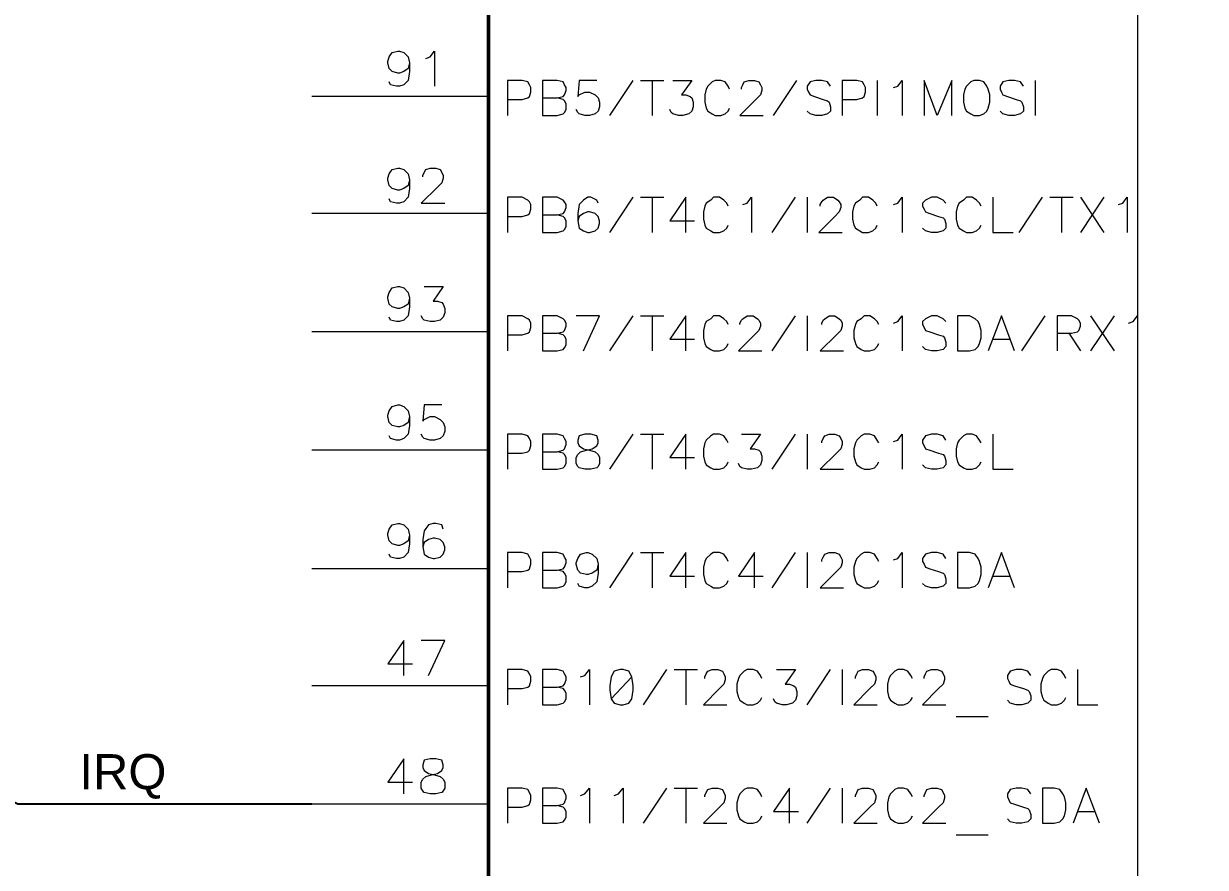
# Model space of a CAD drawing. Header units: millimetres. Extents: x -2024 to 917, y -725 to 13.
# Drawn here: x 780.64 to 814.33, y -85.07 to -61.03 of the extents above; entities that cross this region are included whole.
import ezdxf

# ---------------------------------------------------------------- set-up
doc = ezdxf.new("R2010")
doc.units = ezdxf.units.MM
doc.layers.add('PDF _Геометрия', color=7, linetype='Continuous')
doc.layers.add('Sheet', color=255, linetype='Continuous')
doc.styles.get("Standard").update_dxf_attribs({"font": 'arial.ttf'})

msp = doc.modelspace()

# ---------------------------------------------------------------- linework, layer by layer
at = {"layer": 'PDF _Геометрия', "color": 1, "lineweight": 50}
msp.add_lwpolyline([(839.308, 9.233), (839.308, -162.308), (793.891, -162.308), (793.891, 9.233)], close=True, dxfattribs=at)
at = {"layer": 'PDF _Геометрия', "lineweight": 18}
for points in [[(812.391, 9.233), (812.391, -162.308)], [(791.641, -62.142), (791.6, -62.308), (791.475, -62.392), (791.35, -62.433), (791.308, -62.433), (791.141, -62.392), (791.058, -62.308), (791.016, -62.142), (791.016, -62.1), (791.058, -61.975), (791.141, -61.85), (791.308, -61.808), (791.35, -61.808), (791.475, -61.85), (791.6, -61.975), (791.641, -62.142), (791.641, -62.392), (791.6, -62.642), (791.475, -62.767), (791.35, -62.808), (791.266, -62.808), (791.1, -62.767), (791.058, -62.683)], [(792.1, -62.017), (792.225, -61.975), (792.35, -61.808), (792.35, -62.808)], [(794.433, -63.183), (794.85, -63.183), (795.016, -63.142), (795.058, -63.1), (795.1, -62.975), (795.1, -62.85), (795.058, -62.767), (795.016, -62.683), (794.85, -62.642), (794.433, -62.642), (794.433, -63.642)], [(796.975, -62.642), (796.475, -62.642), (796.433, -63.1), (796.475, -63.058), (796.641, -62.975), (796.766, -62.975), (796.933, -63.058), (797.016, -63.142), (797.058, -63.267), (797.058, -63.392), (797.016, -63.517), (796.933, -63.6), (796.766, -63.642), (796.641, -63.642), (796.475, -63.6), (796.433, -63.558), (796.391, -63.475)], [(797.35, -63.642), (798.016, -62.642)], [(798.225, -62.642), (798.891, -62.642)], [(798.558, -62.642), (798.558, -63.642)], [(799.141, -62.642), (799.683, -62.642), (799.391, -63.058), (799.516, -63.058), (799.641, -63.1), (799.683, -63.142), (799.725, -63.267), (799.725, -63.392), (799.683, -63.517), (799.6, -63.6), (799.433, -63.642), (799.308, -63.642), (799.141, -63.6), (799.1, -63.558), (799.058, -63.475)], [(800.766, -62.892), (800.725, -62.808), (800.641, -62.683), (800.516, -62.642), (800.35, -62.642), (800.266, -62.683), (800.141, -62.808), (800.1, -62.892), (800.058, -63.058), (800.058, -63.267), (800.1, -63.433), (800.141, -63.517), (800.266, -63.6), (800.35, -63.642), (800.516, -63.642), (800.641, -63.6), (800.725, -63.517), (800.766, -63.433)], [(801.1, -62.892), (801.1, -62.85), (801.141, -62.767), (801.183, -62.683), (801.308, -62.642), (801.475, -62.642), (801.6, -62.683), (801.641, -62.767), (801.683, -62.85), (801.683, -62.933), (801.641, -63.058), (801.516, -63.183), (801.058, -63.642), (801.725, -63.642)], [(802.016, -63.642), (802.683, -62.642)], [(803.641, -62.808), (803.558, -62.683), (803.391, -62.642), (803.225, -62.642), (803.058, -62.683), (802.975, -62.808), (802.975, -62.892), (803.016, -62.975), (803.058, -63.058), (803.183, -63.1), (803.433, -63.183), (803.558, -63.225), (803.6, -63.267), (803.641, -63.392), (803.641, -63.517), (803.558, -63.6), (803.391, -63.642), (803.225, -63.642), (803.058, -63.6), (802.975, -63.517)], [(803.975, -63.183), (804.391, -63.183), (804.558, -63.142), (804.6, -63.1), (804.641, -62.975), (804.641, -62.85), (804.6, -62.767), (804.558, -62.683), (804.391, -62.642), (803.975, -62.642), (803.975, -63.642)], [(804.975, -62.642), (804.975, -63.642)], [(805.433, -62.85), (805.558, -62.808), (805.683, -62.642), (805.683, -63.642)], [(807.1, -63.642), (807.1, -62.642), (806.683, -63.642), (806.308, -62.642), (806.308, -63.642)], [(809.141, -62.808), (809.058, -62.683), (808.891, -62.642), (808.725, -62.642), (808.558, -62.683), (808.475, -62.808), (808.475, -62.892), (808.516, -62.975), (808.558, -63.058), (808.683, -63.1), (808.933, -63.183), (809.058, -63.225), (809.1, -63.267), (809.141, -63.392), (809.141, -63.517), (809.058, -63.6), (808.891, -63.642), (808.725, -63.642), (808.558, -63.6), (808.475, -63.517)], [(809.475, -62.642), (809.475, -63.642)], [(795.433, -63.142), (795.85, -63.142)], [(791.641, -65.475), (791.6, -65.642), (791.475, -65.725), (791.35, -65.767), (791.308, -65.767), (791.141, -65.725), (791.058, -65.642), (791.016, -65.475), (791.016, -65.433), (791.058, -65.308), (791.141, -65.183), (791.308, -65.142), (791.35, -65.142), (791.475, -65.183), (791.6, -65.308), (791.641, -65.475), (791.641, -65.725), (791.6, -65.975), (791.475, -66.1), (791.35, -66.142), (791.266, -66.142), (791.1, -66.1), (791.058, -66.017)], [(792.016, -65.392), (792.016, -65.35), (792.058, -65.267), (792.1, -65.183), (792.225, -65.142), (792.391, -65.142), (792.516, -65.183), (792.558, -65.267), (792.6, -65.35), (792.6, -65.433), (792.558, -65.558), (792.433, -65.683), (791.975, -66.142), (792.641, -66.142)], [(794.433, -66.517), (794.85, -66.517), (795.016, -66.475), (795.058, -66.433), (795.1, -66.308), (795.1, -66.183), (795.058, -66.1), (795.016, -66.058), (794.85, -65.975), (794.433, -65.975), (794.433, -66.975)], [(797.016, -66.142), (796.975, -66.058), (796.808, -65.975), (796.725, -65.975), (796.6, -66.058), (796.475, -66.183), (796.433, -66.433), (796.433, -66.642), (796.475, -66.85), (796.6, -66.933), (796.725, -66.975), (796.766, -66.975), (796.933, -66.933), (797.016, -66.85), (797.058, -66.725), (797.058, -66.642), (797.016, -66.517), (796.933, -66.433), (796.766, -66.392), (796.725, -66.392), (796.6, -66.433), (796.475, -66.517), (796.433, -66.642)], [(797.35, -66.975), (798.016, -65.975)], [(798.225, -65.975), (798.891, -65.975)], [(798.558, -65.975), (798.558, -66.975)], [(799.516, -66.975), (799.516, -65.975), (799.058, -66.642), (799.766, -66.642)], [(800.725, -66.225), (800.683, -66.142), (800.6, -66.058), (800.475, -65.975), (800.308, -65.975), (800.225, -66.058), (800.1, -66.142), (800.058, -66.225), (800.016, -66.392), (800.016, -66.6), (800.058, -66.767), (800.1, -66.85), (800.225, -66.933), (800.308, -66.975), (800.475, -66.975), (800.6, -66.933), (800.683, -66.85), (800.725, -66.767)], [(801.141, -66.183), (801.266, -66.142), (801.391, -65.975), (801.391, -66.975)], [(801.975, -66.975), (802.641, -65.975)], [(802.975, -65.975), (802.975, -66.975)], [(803.35, -66.225), (803.35, -66.183), (803.391, -66.1), (803.433, -66.058), (803.558, -65.975), (803.725, -65.975), (803.85, -66.058), (803.891, -66.1), (803.933, -66.183), (803.933, -66.267), (803.891, -66.392), (803.766, -66.517), (803.308, -66.975), (803.975, -66.975)], [(804.975, -66.225), (804.933, -66.142), (804.85, -66.058), (804.725, -65.975), (804.558, -65.975), (804.475, -66.058), (804.35, -66.142), (804.308, -66.225), (804.266, -66.392), (804.266, -66.6), (804.308, -66.767), (804.35, -66.85), (804.475, -66.933), (804.558, -66.975), (804.725, -66.975), (804.85, -66.933), (804.933, -66.85), (804.975, -66.767)], [(805.433, -66.183), (805.558, -66.142), (805.683, -65.975), (805.683, -66.975)], [(806.933, -66.142), (806.85, -66.058), (806.683, -65.975), (806.516, -65.975), (806.35, -66.058), (806.266, -66.142), (806.266, -66.225), (806.308, -66.308), (806.35, -66.392), (806.475, -66.433), (806.725, -66.517), (806.85, -66.558), (806.891, -66.6), (806.933, -66.725), (806.933, -66.85), (806.85, -66.933), (806.683, -66.975), (806.516, -66.975), (806.35, -66.933), (806.266, -66.85)], [(807.933, -66.225), (807.891, -66.142), (807.808, -66.058), (807.683, -65.975), (807.516, -65.975), (807.433, -66.058), (807.308, -66.142), (807.266, -66.225), (807.225, -66.392), (807.225, -66.6), (807.266, -66.767), (807.308, -66.85), (807.433, -66.933), (807.516, -66.975), (807.683, -66.975), (807.808, -66.933), (807.891, -66.85), (807.933, -66.767)], [(808.266, -65.975), (808.266, -66.975), (808.85, -66.975)], [(809.016, -66.975), (809.683, -65.975)], [(809.891, -65.975), (810.558, -65.975)], [(810.225, -65.975), (810.225, -66.975)], [(810.766, -65.975), (811.433, -66.975)], [(811.433, -65.975), (810.766, -66.975)], [(811.85, -66.183), (811.975, -66.142), (812.1, -65.975), (812.1, -66.975)], [(795.433, -66.475), (795.85, -66.475)], [(791.641, -68.85), (791.6, -69.017), (791.475, -69.1), (791.35, -69.142), (791.308, -69.142), (791.141, -69.1), (791.058, -69.017), (791.016, -68.85), (791.016, -68.808), (791.058, -68.683), (791.141, -68.558), (791.308, -68.517), (791.35, -68.517), (791.475, -68.558), (791.6, -68.683), (791.641, -68.85), (791.641, -69.1), (791.6, -69.35), (791.475, -69.475), (791.35, -69.517), (791.266, -69.517), (791.1, -69.475), (791.058, -69.392)], [(792.058, -68.517), (792.6, -68.517), (792.308, -68.933), (792.433, -68.933), (792.558, -68.975), (792.6, -69.017), (792.641, -69.142), (792.641, -69.267), (792.6, -69.392), (792.516, -69.475), (792.35, -69.517), (792.225, -69.517), (792.058, -69.475), (792.016, -69.433), (791.975, -69.35)], [(794.433, -69.892), (794.85, -69.892), (795.016, -69.85), (795.058, -69.808), (795.1, -69.683), (795.1, -69.558), (795.058, -69.475), (795.016, -69.433), (794.85, -69.35), (794.433, -69.35), (794.433, -70.35)], [(796.6, -70.35), (797.058, -69.35), (796.391, -69.35)], [(797.35, -70.35), (798.016, -69.35)], [(798.225, -69.35), (798.891, -69.35)], [(798.558, -69.35), (798.558, -70.35)], [(799.516, -70.35), (799.516, -69.35), (799.058, -70.017), (799.766, -70.017)], [(800.725, -69.6), (800.683, -69.517), (800.6, -69.433), (800.475, -69.35), (800.308, -69.35), (800.225, -69.433), (800.1, -69.517), (800.058, -69.6), (800.016, -69.767), (800.016, -69.975), (800.058, -70.142), (800.1, -70.225), (800.225, -70.308), (800.308, -70.35), (800.475, -70.35), (800.6, -70.308), (800.683, -70.225), (800.725, -70.142)], [(801.058, -69.6), (801.058, -69.558), (801.1, -69.475), (801.141, -69.433), (801.266, -69.35), (801.433, -69.35), (801.558, -69.433), (801.6, -69.475), (801.641, -69.558), (801.641, -69.642), (801.6, -69.767), (801.475, -69.892), (801.016, -70.35), (801.683, -70.35)], [(801.975, -70.35), (802.641, -69.35)], [(802.975, -69.35), (802.975, -70.35)], [(803.391, -69.6), (803.391, -69.558), (803.433, -69.475), (803.475, -69.433), (803.6, -69.35), (803.766, -69.35), (803.891, -69.433), (803.933, -69.475), (803.975, -69.558), (803.975, -69.642), (803.933, -69.767), (803.808, -69.892), (803.35, -70.35), (804.016, -70.35)], [(805.016, -69.6), (804.975, -69.517), (804.891, -69.433), (804.766, -69.35), (804.6, -69.35), (804.516, -69.433), (804.391, -69.517), (804.35, -69.6), (804.308, -69.767), (804.308, -69.975), (804.35, -70.142), (804.391, -70.225), (804.516, -70.308), (804.6, -70.35), (804.766, -70.35), (804.891, -70.308), (804.975, -70.225), (805.016, -70.142)], [(805.433, -69.558), (805.558, -69.517), (805.683, -69.35), (805.683, -70.35)], [(806.933, -69.517), (806.85, -69.433), (806.683, -69.35), (806.516, -69.35), (806.35, -69.433), (806.266, -69.517), (806.266, -69.6), (806.308, -69.683), (806.35, -69.767), (806.475, -69.808), (806.725, -69.892), (806.85, -69.933), (806.891, -69.975), (806.933, -70.1), (806.933, -70.225), (806.85, -70.308), (806.683, -70.35), (806.516, -70.35), (806.35, -70.308), (806.266, -70.225)], [(808.891, -70.35), (808.516, -69.35), (808.141, -70.35)], [(809.1, -70.35), (809.766, -69.35)], [(810.1, -69.85), (810.516, -69.85), (810.683, -69.808), (810.725, -69.767), (810.766, -69.642), (810.766, -69.558), (810.725, -69.475), (810.683, -69.433), (810.516, -69.35), (810.1, -69.35), (810.1, -70.35)], [(811.058, -69.35), (811.725, -70.35)], [(811.725, -69.35), (811.058, -70.35)], [(812.141, -69.558), (812.266, -69.517), (812.391, -69.35), (812.391, -70.35)], [(795.433, -69.85), (795.85, -69.85)], [(808.266, -70.017), (808.766, -70.017)], [(810.433, -69.85), (810.766, -70.35)], [(791.641, -72.225), (791.6, -72.392), (791.475, -72.475), (791.35, -72.517), (791.308, -72.517), (791.141, -72.475), (791.058, -72.392), (791.016, -72.225), (791.016, -72.183), (791.058, -72.058), (791.141, -71.933), (791.308, -71.892), (791.35, -71.892), (791.475, -71.933), (791.6, -72.058), (791.641, -72.225), (791.641, -72.475), (791.6, -72.725), (791.475, -72.85), (791.35, -72.892), (791.266, -72.892), (791.1, -72.85), (791.058, -72.767)], [(792.558, -71.892), (792.058, -71.892), (792.016, -72.35), (792.058, -72.308), (792.225, -72.225), (792.35, -72.225), (792.516, -72.308), (792.6, -72.392), (792.641, -72.517), (792.641, -72.642), (792.6, -72.767), (792.516, -72.85), (792.35, -72.892), (792.225, -72.892), (792.058, -72.85), (792.016, -72.808), (791.975, -72.725)], [(794.433, -73.267), (794.85, -73.267), (795.016, -73.225), (795.058, -73.183), (795.1, -73.058), (795.1, -72.933), (795.058, -72.85), (795.016, -72.767), (794.85, -72.725), (794.433, -72.725), (794.433, -73.725)], [(797.35, -73.725), (798.016, -72.725)], [(798.225, -72.725), (798.891, -72.725)], [(798.558, -72.725), (798.558, -73.725)], [(799.516, -73.725), (799.516, -72.725), (799.058, -73.392), (799.766, -73.392)], [(800.725, -72.975), (800.683, -72.892), (800.6, -72.767), (800.475, -72.725), (800.308, -72.725), (800.225, -72.767), (800.1, -72.892), (800.058, -72.975), (800.016, -73.142), (800.016, -73.35), (800.058, -73.517), (800.1, -73.6), (800.225, -73.683), (800.308, -73.725), (800.475, -73.725), (800.6, -73.683), (800.683, -73.6), (800.725, -73.517)], [(801.1, -72.725), (801.641, -72.725), (801.35, -73.142), (801.475, -73.142), (801.6, -73.183), (801.641, -73.225), (801.683, -73.35), (801.683, -73.475), (801.641, -73.6), (801.558, -73.683), (801.391, -73.725), (801.266, -73.725), (801.1, -73.683), (801.058, -73.642), (801.016, -73.558)], [(801.975, -73.725), (802.641, -72.725)], [(802.975, -72.725), (802.975, -73.725)], [(803.391, -72.975), (803.391, -72.933), (803.433, -72.85), (803.475, -72.767), (803.6, -72.725), (803.766, -72.725), (803.891, -72.767), (803.933, -72.85), (803.975, -72.933), (803.975, -73.017), (803.933, -73.142), (803.808, -73.267), (803.35, -73.725), (804.016, -73.725)], [(805.016, -72.975), (804.975, -72.892), (804.891, -72.767), (804.766, -72.725), (804.6, -72.725), (804.516, -72.767), (804.391, -72.892), (804.35, -72.975), (804.308, -73.142), (804.308, -73.35), (804.35, -73.517), (804.391, -73.6), (804.516, -73.683), (804.6, -73.725), (804.766, -73.725), (804.891, -73.683), (804.975, -73.6), (805.016, -73.517)], [(805.433, -72.933), (805.558, -72.892), (805.683, -72.725), (805.683, -73.725)], [(806.933, -72.892), (806.85, -72.767), (806.683, -72.725), (806.516, -72.725), (806.35, -72.767), (806.266, -72.892), (806.266, -72.975), (806.308, -73.058), (806.35, -73.142), (806.475, -73.183), (806.725, -73.267), (806.85, -73.308), (806.891, -73.35), (806.933, -73.475), (806.933, -73.6), (806.85, -73.683), (806.683, -73.725), (806.516, -73.725), (806.35, -73.683), (806.266, -73.6)], [(807.933, -72.975), (807.891, -72.892), (807.808, -72.767), (807.683, -72.725), (807.516, -72.725), (807.433, -72.767), (807.308, -72.892), (807.266, -72.975), (807.225, -73.142), (807.225, -73.35), (807.266, -73.517), (807.308, -73.6), (807.433, -73.683), (807.516, -73.725), (807.683, -73.725), (807.808, -73.683), (807.891, -73.6), (807.933, -73.517)], [(808.266, -72.725), (808.266, -73.725), (808.85, -73.725)], [(795.433, -73.225), (795.85, -73.225)], [(791.641, -75.6), (791.6, -75.767), (791.475, -75.85), (791.35, -75.892), (791.308, -75.892), (791.141, -75.85), (791.058, -75.767), (791.016, -75.6), (791.016, -75.558), (791.058, -75.433), (791.141, -75.308), (791.308, -75.267), (791.35, -75.267), (791.475, -75.308), (791.6, -75.433), (791.641, -75.6), (791.641, -75.85), (791.6, -76.1), (791.475, -76.225), (791.35, -76.267), (791.266, -76.267), (791.1, -76.225), (791.058, -76.142)], [(792.6, -75.433), (792.558, -75.308), (792.391, -75.267), (792.308, -75.267), (792.183, -75.308), (792.058, -75.475), (792.016, -75.725), (792.016, -75.933), (792.058, -76.142), (792.183, -76.225), (792.308, -76.267), (792.35, -76.267), (792.516, -76.225), (792.6, -76.142), (792.641, -76.017), (792.641, -75.933), (792.6, -75.808), (792.516, -75.725), (792.35, -75.683), (792.308, -75.683), (792.183, -75.725), (792.058, -75.808), (792.016, -75.933)], [(794.433, -76.642), (794.85, -76.642), (795.016, -76.6), (795.058, -76.558), (795.1, -76.433), (795.1, -76.308), (795.058, -76.225), (795.016, -76.142), (794.85, -76.1), (794.433, -76.1), (794.433, -77.1)], [(797.016, -76.433), (796.975, -76.6), (796.85, -76.683), (796.725, -76.725), (796.683, -76.725), (796.516, -76.683), (796.433, -76.6), (796.391, -76.433), (796.391, -76.392), (796.433, -76.267), (796.516, -76.142), (796.683, -76.1), (796.725, -76.1), (796.85, -76.142), (796.975, -76.267), (797.016, -76.433), (797.016, -76.683), (796.975, -76.933), (796.85, -77.058), (796.725, -77.1), (796.641, -77.1), (796.475, -77.058), (796.433, -76.975)], [(797.35, -77.1), (798.016, -76.1)], [(798.225, -76.1), (798.891, -76.1)], [(798.558, -76.1), (798.558, -77.1)], [(799.516, -77.1), (799.516, -76.1), (799.058, -76.767), (799.766, -76.767)], [(800.725, -76.35), (800.683, -76.267), (800.6, -76.142), (800.475, -76.1), (800.308, -76.1), (800.225, -76.142), (800.1, -76.267), (800.058, -76.35), (800.016, -76.517), (800.016, -76.725), (800.058, -76.892), (800.1, -76.975), (800.225, -77.058), (800.308, -77.1), (800.475, -77.1), (800.6, -77.058), (800.683, -76.975), (800.725, -76.892)], [(801.475, -77.1), (801.475, -76.1), (801.016, -76.767), (801.725, -76.767)], [(801.975, -77.1), (802.641, -76.1)], [(802.975, -76.1), (802.975, -77.1)], [(803.391, -76.35), (803.391, -76.308), (803.433, -76.225), (803.475, -76.142), (803.6, -76.1), (803.766, -76.1), (803.891, -76.142), (803.933, -76.225), (803.975, -76.308), (803.975, -76.392), (803.933, -76.517), (803.808, -76.642), (803.35, -77.1), (804.016, -77.1)], [(805.016, -76.35), (804.975, -76.267), (804.891, -76.142), (804.766, -76.1), (804.6, -76.1), (804.516, -76.142), (804.391, -76.267), (804.35, -76.35), (804.308, -76.517), (804.308, -76.725), (804.35, -76.892), (804.391, -76.975), (804.516, -77.058), (804.6, -77.1), (804.766, -77.1), (804.891, -77.058), (804.975, -76.975), (805.016, -76.892)], [(805.433, -76.308), (805.558, -76.267), (805.683, -76.1), (805.683, -77.1)], [(806.933, -76.267), (806.85, -76.142), (806.683, -76.1), (806.516, -76.1), (806.35, -76.142), (806.266, -76.267), (806.266, -76.35), (806.308, -76.433), (806.35, -76.517), (806.475, -76.558), (806.725, -76.642), (806.85, -76.683), (806.891, -76.725), (806.933, -76.85), (806.933, -76.975), (806.85, -77.058), (806.683, -77.1), (806.516, -77.1), (806.35, -77.058), (806.266, -76.975)], [(808.891, -77.1), (808.516, -76.1), (808.141, -77.1)], [(795.433, -76.6), (795.85, -76.6)], [(808.266, -76.767), (808.766, -76.767)], [(791.475, -79.6), (791.475, -78.6), (791.016, -79.267), (791.725, -79.267)], [(792.183, -79.6), (792.641, -78.6), (791.975, -78.6)], [(794.433, -79.975), (794.85, -79.975), (795.016, -79.933), (795.058, -79.892), (795.1, -79.767), (795.1, -79.642), (795.058, -79.558), (795.016, -79.475), (794.85, -79.433), (794.433, -79.433), (794.433, -80.433)], [(796.516, -79.642), (796.641, -79.6), (796.766, -79.433), (796.766, -80.433)], [(798.308, -80.433), (798.975, -79.433)], [(799.183, -79.433), (799.85, -79.433)], [(799.516, -79.433), (799.516, -80.433)], [(800.058, -79.683), (800.058, -79.642), (800.1, -79.558), (800.141, -79.475), (800.266, -79.433), (800.433, -79.433), (800.558, -79.475), (800.6, -79.558), (800.641, -79.642), (800.641, -79.725), (800.6, -79.85), (800.475, -79.975), (800.016, -80.433), (800.683, -80.433)], [(801.683, -79.683), (801.641, -79.6), (801.558, -79.475), (801.433, -79.433), (801.266, -79.433), (801.183, -79.475), (801.058, -79.6), (801.016, -79.683), (800.975, -79.85), (800.975, -80.058), (801.016, -80.225), (801.058, -80.308), (801.183, -80.392), (801.266, -80.433), (801.433, -80.433), (801.558, -80.392), (801.641, -80.308), (801.683, -80.225)], [(802.1, -79.433), (802.641, -79.433), (802.35, -79.85), (802.475, -79.85), (802.6, -79.892), (802.641, -79.933), (802.683, -80.058), (802.683, -80.183), (802.641, -80.308), (802.558, -80.392), (802.391, -80.433), (802.266, -80.433), (802.1, -80.392), (802.058, -80.35), (802.016, -80.267)], [(802.975, -80.433), (803.641, -79.433)], [(803.975, -79.433), (803.975, -80.433)], [(804.35, -79.683), (804.35, -79.642), (804.391, -79.558), (804.433, -79.475), (804.558, -79.433), (804.725, -79.433), (804.85, -79.475), (804.891, -79.558), (804.933, -79.642), (804.933, -79.725), (804.891, -79.85), (804.766, -79.975), (804.308, -80.433), (804.975, -80.433)], [(805.975, -79.683), (805.933, -79.6), (805.85, -79.475), (805.725, -79.433), (805.558, -79.433), (805.475, -79.475), (805.35, -79.6), (805.308, -79.683), (805.266, -79.85), (805.266, -80.058), (805.308, -80.225), (805.35, -80.308), (805.475, -80.392), (805.558, -80.433), (805.725, -80.433), (805.85, -80.392), (805.933, -80.308), (805.975, -80.225)], [(806.308, -79.683), (806.308, -79.642), (806.35, -79.558), (806.391, -79.475), (806.516, -79.433), (806.683, -79.433), (806.808, -79.475), (806.85, -79.558), (806.891, -79.642), (806.891, -79.725), (806.85, -79.85), (806.725, -79.975), (806.266, -80.433), (806.933, -80.433)], [(809.35, -79.6), (809.266, -79.475), (809.1, -79.433), (808.933, -79.433), (808.766, -79.475), (808.683, -79.6), (808.683, -79.683), (808.725, -79.767), (808.766, -79.85), (808.891, -79.892), (809.141, -79.975), (809.266, -80.017), (809.308, -80.058), (809.35, -80.183), (809.35, -80.308), (809.266, -80.392), (809.1, -80.433), (808.933, -80.433), (808.766, -80.392), (808.683, -80.308)], [(810.35, -79.683), (810.308, -79.6), (810.225, -79.475), (810.1, -79.433), (809.933, -79.433), (809.85, -79.475), (809.725, -79.6), (809.683, -79.683), (809.641, -79.85), (809.641, -80.058), (809.683, -80.225), (809.725, -80.308), (809.85, -80.392), (809.933, -80.433), (810.1, -80.433), (810.225, -80.392), (810.308, -80.308), (810.35, -80.225)], [(810.683, -79.433), (810.683, -80.433), (811.266, -80.433)], [(797.975, -79.642), (797.391, -80.267)], [(795.433, -79.933), (795.85, -79.933)], [(807.225, -80.767), (808.141, -80.767)], [(791.475, -82.975), (791.475, -81.975), (791.016, -82.642), (791.725, -82.642)], [(794.433, -83.35), (794.85, -83.35), (795.016, -83.308), (795.058, -83.267), (795.1, -83.142), (795.1, -83.017), (795.058, -82.933), (795.016, -82.85), (794.85, -82.808), (794.433, -82.808), (794.433, -83.808)], [(796.516, -83.017), (796.641, -82.975), (796.766, -82.808), (796.766, -83.808)], [(797.475, -83.017), (797.6, -82.975), (797.725, -82.808), (797.725, -83.808)], [(798.308, -83.808), (798.975, -82.808)], [(799.183, -82.808), (799.85, -82.808)], [(799.516, -82.808), (799.516, -83.808)], [(800.058, -83.058), (800.058, -83.017), (800.1, -82.933), (800.141, -82.85), (800.266, -82.808), (800.433, -82.808), (800.558, -82.85), (800.6, -82.933), (800.641, -83.017), (800.641, -83.1), (800.6, -83.225), (800.475, -83.35), (800.016, -83.808), (800.683, -83.808)], [(801.683, -83.058), (801.641, -82.975), (801.558, -82.85), (801.433, -82.808), (801.266, -82.808), (801.183, -82.85), (801.058, -82.975), (801.016, -83.058), (800.975, -83.225), (800.975, -83.433), (801.016, -83.6), (801.058, -83.683), (801.183, -83.767), (801.266, -83.808), (801.433, -83.808), (801.558, -83.767), (801.641, -83.683), (801.683, -83.6)], [(802.475, -83.808), (802.475, -82.808), (802.016, -83.475), (802.725, -83.475)], [(802.975, -83.808), (803.641, -82.808)], [(803.975, -82.808), (803.975, -83.808)], [(804.35, -83.058), (804.35, -83.017), (804.391, -82.933), (804.433, -82.85), (804.558, -82.808), (804.725, -82.808), (804.85, -82.85), (804.891, -82.933), (804.933, -83.017), (804.933, -83.1), (804.891, -83.225), (804.766, -83.35), (804.308, -83.808), (804.975, -83.808)], [(805.975, -83.058), (805.933, -82.975), (805.85, -82.85), (805.725, -82.808), (805.558, -82.808), (805.475, -82.85), (805.35, -82.975), (805.308, -83.058), (805.266, -83.225), (805.266, -83.433), (805.308, -83.6), (805.35, -83.683), (805.475, -83.767), (805.558, -83.808), (805.725, -83.808), (805.85, -83.767), (805.933, -83.683), (805.975, -83.6)], [(806.308, -83.058), (806.308, -83.017), (806.35, -82.933), (806.391, -82.85), (806.516, -82.808), (806.683, -82.808), (806.808, -82.85), (806.85, -82.933), (806.891, -83.017), (806.891, -83.1), (806.85, -83.225), (806.725, -83.35), (806.266, -83.808), (806.933, -83.808)], [(809.35, -82.975), (809.266, -82.85), (809.1, -82.808), (808.933, -82.808), (808.766, -82.85), (808.683, -82.975), (808.683, -83.058), (808.725, -83.142), (808.766, -83.225), (808.891, -83.267), (809.141, -83.35), (809.266, -83.392), (809.308, -83.433), (809.35, -83.558), (809.35, -83.683), (809.266, -83.767), (809.1, -83.808), (808.933, -83.808), (808.766, -83.767), (808.683, -83.683)], [(811.308, -83.808), (810.933, -82.808), (810.558, -83.808)], [(795.433, -83.308), (795.85, -83.308)], [(810.683, -83.475), (811.183, -83.475)], [(807.225, -84.142), (808.141, -84.142)]]:
    msp.add_lwpolyline(points, dxfattribs=at)
for points in [[(795.433, -62.642), (795.433, -63.642), (795.85, -63.642), (796.016, -63.6), (796.058, -63.558), (796.1, -63.475), (796.1, -63.308), (796.058, -63.225), (796.016, -63.183), (795.85, -63.142), (796.016, -63.1), (796.058, -63.058), (796.1, -62.933), (796.1, -62.85), (796.058, -62.767), (796.016, -62.683), (795.85, -62.642)], [(807.725, -62.642), (807.641, -62.683), (807.516, -62.808), (807.475, -62.892), (807.433, -63.058), (807.433, -63.267), (807.475, -63.433), (807.516, -63.517), (807.641, -63.6), (807.725, -63.642), (807.891, -63.642), (808.016, -63.6), (808.1, -63.517), (808.141, -63.433), (808.183, -63.267), (808.183, -63.058), (808.141, -62.892), (808.1, -62.808), (808.016, -62.683), (807.891, -62.642)], [(795.433, -65.975), (795.433, -66.975), (795.85, -66.975), (796.016, -66.933), (796.058, -66.892), (796.1, -66.808), (796.1, -66.642), (796.058, -66.558), (796.016, -66.517), (795.85, -66.475), (796.016, -66.433), (796.058, -66.392), (796.1, -66.267), (796.1, -66.183), (796.058, -66.1), (796.016, -66.058), (795.85, -65.975)], [(795.433, -69.35), (795.433, -70.35), (795.85, -70.35), (796.016, -70.308), (796.058, -70.267), (796.1, -70.183), (796.1, -70.017), (796.058, -69.933), (796.016, -69.892), (795.85, -69.85), (796.016, -69.808), (796.058, -69.767), (796.1, -69.642), (796.1, -69.558), (796.058, -69.475), (796.016, -69.433), (795.85, -69.35)], [(807.266, -69.35), (807.266, -70.35), (807.6, -70.35), (807.766, -70.308), (807.85, -70.225), (807.891, -70.142), (807.933, -69.975), (807.933, -69.767), (807.891, -69.6), (807.85, -69.517), (807.766, -69.433), (807.6, -69.35)], [(795.433, -72.725), (795.433, -73.725), (795.85, -73.725), (796.016, -73.683), (796.058, -73.642), (796.1, -73.558), (796.1, -73.392), (796.058, -73.308), (796.016, -73.267), (795.85, -73.225), (796.016, -73.183), (796.058, -73.142), (796.1, -73.017), (796.1, -72.933), (796.058, -72.85), (796.016, -72.767), (795.85, -72.725)], [(796.641, -72.725), (796.475, -72.767), (796.433, -72.892), (796.433, -72.975), (796.475, -73.058), (796.6, -73.142), (796.766, -73.183), (796.933, -73.225), (797.016, -73.308), (797.058, -73.392), (797.058, -73.558), (797.016, -73.642), (796.975, -73.683), (796.808, -73.725), (796.641, -73.725), (796.475, -73.683), (796.433, -73.642), (796.391, -73.558), (796.391, -73.392), (796.433, -73.308), (796.516, -73.225), (796.683, -73.183), (796.85, -73.142), (796.975, -73.058), (797.016, -72.975), (797.016, -72.892), (796.975, -72.767), (796.808, -72.725)], [(795.433, -76.1), (795.433, -77.1), (795.85, -77.1), (796.016, -77.058), (796.058, -77.017), (796.1, -76.933), (796.1, -76.767), (796.058, -76.683), (796.016, -76.642), (795.85, -76.6), (796.016, -76.558), (796.058, -76.517), (796.1, -76.392), (796.1, -76.308), (796.058, -76.225), (796.016, -76.142), (795.85, -76.1)], [(807.266, -76.1), (807.266, -77.1), (807.6, -77.1), (807.766, -77.058), (807.85, -76.975), (807.891, -76.892), (807.933, -76.725), (807.933, -76.517), (807.891, -76.35), (807.85, -76.267), (807.766, -76.142), (807.6, -76.1)], [(795.433, -79.433), (795.433, -80.433), (795.85, -80.433), (796.016, -80.392), (796.058, -80.35), (796.1, -80.267), (796.1, -80.1), (796.058, -80.017), (796.016, -79.975), (795.85, -79.933), (796.016, -79.892), (796.058, -79.85), (796.1, -79.725), (796.1, -79.642), (796.058, -79.558), (796.016, -79.475), (795.85, -79.433)], [(797.641, -79.433), (797.475, -79.475), (797.391, -79.642), (797.35, -79.892), (797.35, -80.017), (797.391, -80.267), (797.475, -80.392), (797.641, -80.433), (797.725, -80.433), (797.891, -80.392), (797.975, -80.267), (798.016, -80.017), (798.016, -79.892), (797.975, -79.642), (797.891, -79.475), (797.725, -79.433)], [(792.225, -81.975), (792.058, -82.017), (792.016, -82.142), (792.016, -82.225), (792.058, -82.308), (792.183, -82.392), (792.35, -82.433), (792.516, -82.475), (792.6, -82.558), (792.641, -82.642), (792.641, -82.808), (792.6, -82.892), (792.558, -82.933), (792.391, -82.975), (792.225, -82.975), (792.058, -82.933), (792.016, -82.892), (791.975, -82.808), (791.975, -82.642), (792.016, -82.558), (792.1, -82.475), (792.266, -82.433), (792.433, -82.392), (792.558, -82.308), (792.6, -82.225), (792.6, -82.142), (792.558, -82.017), (792.391, -81.975)], [(795.433, -82.808), (795.433, -83.808), (795.85, -83.808), (796.016, -83.767), (796.058, -83.725), (796.1, -83.642), (796.1, -83.475), (796.058, -83.392), (796.016, -83.35), (795.85, -83.308), (796.016, -83.267), (796.058, -83.225), (796.1, -83.1), (796.1, -83.017), (796.058, -82.933), (796.016, -82.85), (795.85, -82.808)], [(809.683, -82.808), (809.683, -83.808), (810.016, -83.808), (810.183, -83.767), (810.266, -83.683), (810.308, -83.6), (810.35, -83.433), (810.35, -83.225), (810.308, -83.058), (810.266, -82.975), (810.183, -82.85), (810.016, -82.808)]]:
    msp.add_lwpolyline(points, close=True, dxfattribs=at)
at = {"layer": 'PDF _Геометрия', "lineweight": 5}
for points in [[(793.891, -63.1), (788.85, -63.1)], [(793.891, -66.433), (788.85, -66.433)], [(793.891, -69.808), (788.85, -69.808)], [(793.891, -73.183), (788.85, -73.183)], [(793.891, -76.558), (788.85, -76.558)], [(793.891, -79.892), (788.85, -79.892)], [(793.891, -83.267), (788.85, -83.267)]]:
    msp.add_lwpolyline(points, dxfattribs=at)
at = {"layer": 'PDF _Геометрия', "lineweight": 25}
msp.add_lwpolyline([(788.85, -83.267), (782.975, -83.267), (780.475, -83.267), (778.766, -82.433)], dxfattribs=at)

# ---------------------------------------------------------------- texts
at = {"layer": 'Sheet', "color": 2}
msp.add_text('IRQ', height=1, dxfattribs=at).set_placement((782.225, -82.842))

doc.saveas('drawing.dxf')
